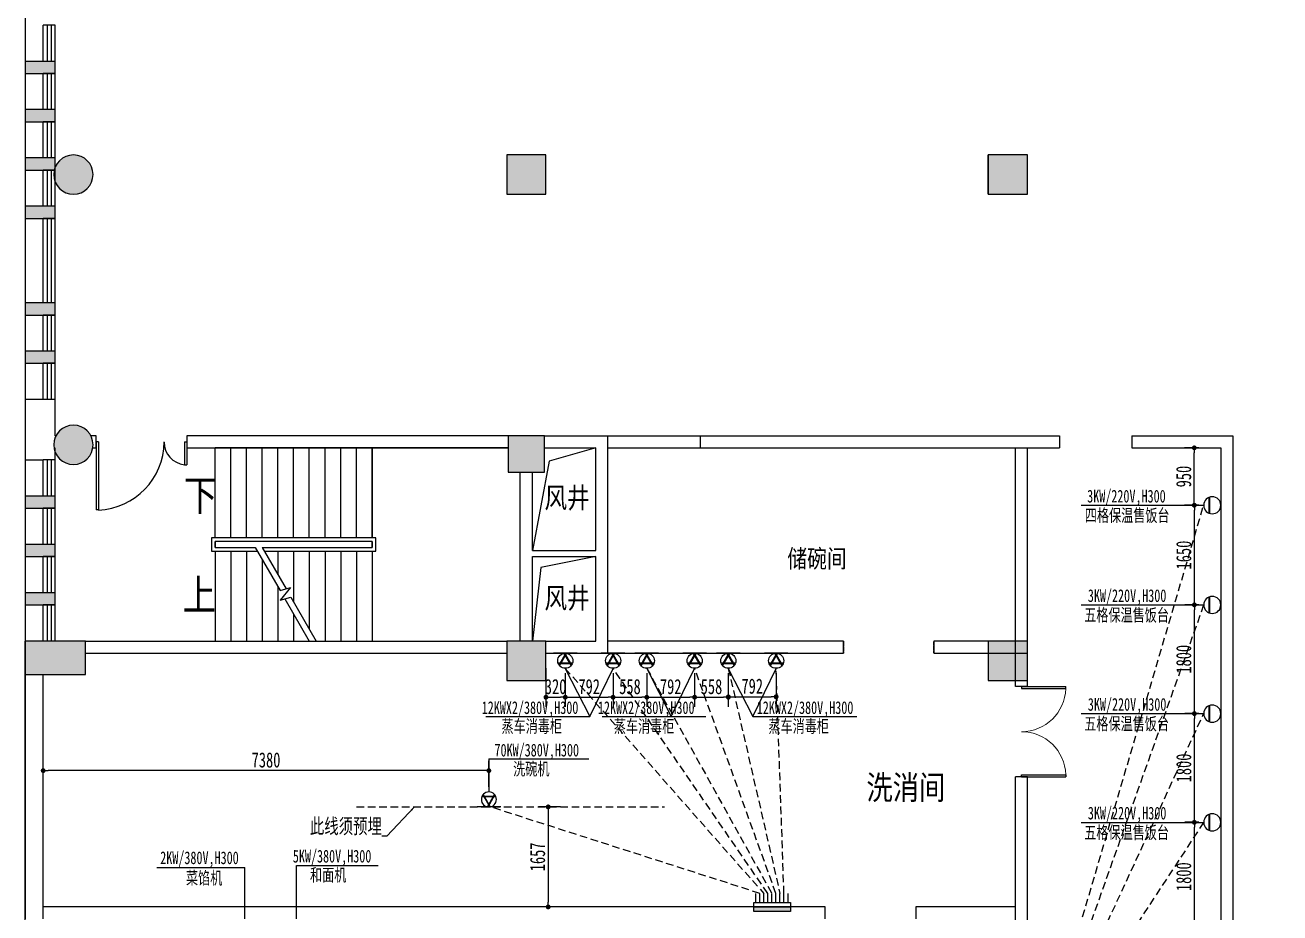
# Model space of a CAD drawing. Header units: inches. Extents: x 871252 to 1312932, y -88801 to 86720.
# Drawn here: x 1057251 to 1078030, y 53550 to 68250 of the extents above; entities that cross this region are included whole.
import ezdxf

# ---------------------------------------------------------------- set-up
doc = ezdxf.new("R2010")
doc.units = ezdxf.units.IN
doc.header["$MEASUREMENT"] = 0
doc.linetypes.add('DASH', pattern=[0.35, 0.25, -0.1])
doc.linetypes.add('HIDDEN', pattern=[0.375, 0.25, -0.125])
for name, color, linetype in [('COLUMN', 6, 'Continuous'), ('CURTWALL', 4, 'Continuous'), ('DIM_SYMB', 3, 'Continuous'), ('HATCH', 253, 'Continuous'), ('PUB_HATCH', 8, 'Continuous'), ('PUB_TEXT', 151, 'Continuous'), ('STAIR', 6, 'Continuous'), ('WALL', 7, 'Continuous'), ('WINDOW', 3, 'Continuous'), ('供排水', 4, 'Continuous'), ('电位', 1, 'Continuous')]:
    doc.layers.add(name, color=color, linetype=linetype)
doc.styles.add('_TCH_DIM', font='stylu.ttf')
doc.styles.get("Standard").update_dxf_attribs({"font": '', "width": 0.7, "height": 250})
doc.styles.add('STYLE4', font='', dxfattribs={"width": 0.7, "height": 180})
doc.styles.get('Standard').set_extended_font_data('NSimSun')
doc.styles.get('STYLE4').set_extended_font_data('NSimSun')
doc.dimstyles.new('电路', dxfattribs={"dimscale": 80, "dimtxt": 2.5, "dimasz": 1, "dimexe": 2, "dimexo": 1, "dimtad": 1, "dimdec": 0, "dimtxsty": 'Standard', "dimblk": 'DOT', "dimcen": 1, "dimclrd": 6, "dimclre": 6, "dimclrt": 6, "dimadec": 0, "dimazin": 0, "dimtfac": 1, "dimtdec": 0, "dimtmove": 0, "dimatfit": 3, "dimfxl": 0, "dimarcsym": 0})

# ---------------------------------------------------------------- blocks, each defined once
blk = doc.blocks.new('$DorLib2D$00000225')
at = {"color": 0}
for p, q in [((0.475, -0.001), (0.475, 0.752)), ((0.475, 0.752), (0.5, 0.752)), ((0.5, -0.001), (0.5, 0.752)), ((-0.5, 0), (-0.5, 0.252)), ((-0.475, 0.252), (-0.5, 0.252)), ((-0.475, 0), (-0.475, 0.252)), ((-0.475, 0), (-0.5, 0)), ((0.475, -0.001), (0.5, -0.001))]:
    blk.add_line(p, q, dxfattribs=at)
for centre, radius, start, end in [((0.505, -0.002), 0.755, 92.2493, 179.7238), ((-0.501, 0.003), 0.251, 359.7899, 84.0974)]:
    blk.add_arc(centre, radius, start, end, dxfattribs=at)
blk = doc.blocks.new('$TCHSYS$WIN2D')
for p, q in [((-0.5, 0.5), (0.5, 0.5)), ((-0.5, 0.5), (-0.5, -0.5)), ((0.5, 0.5), (0.5, -0.5)), ((0.5, 0.167), (-0.5, 0.167)), ((0.5, -0.167), (-0.5, -0.167)), ((-0.5, -0.5), (0.5, -0.5))]:
    blk.add_line(p, q)
blk = doc.blocks.new('$DorLib2D$00000002')
for p, q in [((-0.5, 0), (-0.5, 0.4875)), ((-0.475, 0.4875), (-0.5, 0.4875)), ((-0.475, 0), (-0.475, 0.4875)), ((0.475, 0), (0.475, 0.4875)), ((0.475, 0.4875), (0.5, 0.4875)), ((0.5, 0), (0.5, 0.4875)), ((-0.5, 0), (-0.475, 0)), ((0.5, 0), (0.475, 0))]:
    blk.add_line(p, q)
at = {"lineweight": 13}
for centre, start, end in [((-0.4875, 0), 0, 88.53072), ((0.4875, 0), 91.46928, 180)]:
    blk.add_arc(centre, 0.4875, start, end, dxfattribs=at)
blk = doc.blocks.new('A$C14B745F9')
at = {"layer": '电位'}
for p, q in [((0, 503), (0, 0)), ((1, 233), (257, 381)), ((257, 122), (1, 270)), ((3, 222), (266, 374)), ((266, 129), (3, 281)), ((215, 404), (215, 99)), ((226, 399), (226, 104))]:
    blk.add_line(p, q, dxfattribs=at)
blk.add_circle((161, 252), 161, dxfattribs=at)
blk = doc.blocks.new('A$C45DF5A34')
at = {"layer": '电位', "color": 4, "rotation": 90}
blk.add_blockref('A$C14B745F9', (503, 0), dxfattribs=at)
blk = doc.blocks.new('A$C719F3E81')
at = {"layer": '电位', "color": 4, "rotation": 180}
blk.add_blockref('A$C45DF5A34', (503, 323), dxfattribs=at)
blk = doc.blocks.new('A$C2F906CB9')
at = {"layer": '电位', "color": 1, "ltscale": 400}
blk.add_blockref('A$C719F3E81', (0, 0), dxfattribs=at)
blk = doc.blocks.new('A$C6BFE34A6')
at = {"layer": '电位', "xscale": 0.777089783281734, "yscale": 0.777089783281734, "zscale": 0.777089783281734}
blk.add_blockref('A$C2F906CB9', (0, 0), dxfattribs=at)
blk = doc.blocks.new('A$C67150746')
at = {"layer": '供排水', "color": 1, "rotation": 270}
blk.add_blockref('A$C6BFE34A6', (0, 391), dxfattribs=at)
blk = doc.blocks.new('A$C51460DDB')
at = {"layer": '电位', "linetype": 'ByBlock', "xscale": -1}
blk.add_blockref('A$C67150746', (251, 0), dxfattribs=at)
blk = doc.blocks.new('A$C75EF68A1')
at = {"layer": 'WALL', "color": 5, "rotation": 180}
blk.add_blockref('A$C51460DDB', (251, 391), dxfattribs=at)
blk = doc.blocks.new('A$C776A0E82')
at = {"layer": '电位', "color": 6}
blk.add_blockref('A$C75EF68A1', (0, 0), dxfattribs=at)
blk = doc.blocks.new('A$C12B31555')
at = {"layer": '电位', "color": 6, "rotation": 270}
blk.add_blockref('A$C776A0E82', (0, 251), dxfattribs=at)
blk = doc.blocks.new('A$C380528E4')
at = {"layer": '电位', "color": 6, "rotation": 180}
blk.add_blockref('A$C12B31555', (391, 251), dxfattribs=at)
blk = doc.blocks.new('_DOT')
at = {"color": 0, "linetype": 'ByBlock'}
blk.add_line((-0.5, 0), (-1, 0), dxfattribs=at)
at = {"color": 0, "linetype": 'ByBlock', "const_width": 0.5}
blk.add_lwpolyline([(-0.25, 0, 1), (0.25, 0, 1)], format="xyb", close=True, dxfattribs=at)
blk = doc.blocks.new('A$C3BCC7316')
at = {"layer": '电位'}
for p, q in [((99, 215), (404, 215)), ((104, 226), (399, 226)), ((0, 0), (503, 0))]:
    blk.add_line(p, q, dxfattribs=at)
blk.add_circle((252, 161), 161, dxfattribs=at)
blk = doc.blocks.new('*D222')
at = {"layer": 'Defpoints', "color": 0, "transparency": 16777216}
for p in [(1076613, 55050), (1076767, 55050), (1076767, 53250)]:
    blk.add_point(p, dxfattribs=at)
at = {"layer": '电位', "color": 6, "lineweight": -2, "transparency": 16777216}
for p, q in [((1076687, 55050), (1076453, 55050)), ((1076613, 53330), (1076613, 54970)), ((1076687, 53250), (1076453, 53250))]:
    blk.add_line(p, q, dxfattribs=at)
at = {"layer": '电位', "color": 6, "lineweight": -2, "transparency": 16777216, "xscale": 80, "yscale": 80, "zscale": 80}
for p, rotation in [((1076613, 55050), 90), ((1076613, 53250), 270)]:
    blk.add_blockref('_DOT', p, dxfattribs=dict(at, rotation=rotation))
at = {"layer": '电位', "color": 6, "transparency": 16777216, "insert": (1076438, 54150), "char_height": 250, "attachment_point": 5, "rotation": 90}
blk.add_mtext('1800', dxfattribs=at)
blk = doc.blocks.new('*D223')
at = {"layer": 'Defpoints', "color": 0, "transparency": 16777216}
for p in [(1076613, 56850), (1076767, 56850), (1076767, 55050)]:
    blk.add_point(p, dxfattribs=at)
at = {"layer": '电位', "color": 6, "lineweight": -2, "transparency": 16777216}
for p, q in [((1076687, 56850), (1076453, 56850)), ((1076613, 55130), (1076613, 56770)), ((1076687, 55050), (1076453, 55050))]:
    blk.add_line(p, q, dxfattribs=at)
at = {"layer": '电位', "color": 6, "lineweight": -2, "transparency": 16777216, "xscale": 80, "yscale": 80, "zscale": 80}
for p, rotation in [((1076613, 56850), 90), ((1076613, 55050), 270)]:
    blk.add_blockref('_DOT', p, dxfattribs=dict(at, rotation=rotation))
at = {"layer": '电位', "color": 6, "transparency": 16777216, "insert": (1076438, 55950), "char_height": 250, "attachment_point": 5, "rotation": 90}
blk.add_mtext('1800', dxfattribs=at)
blk = doc.blocks.new('*D224')
at = {"layer": 'Defpoints', "color": 0, "transparency": 16777216}
for p in [(1076613, 58650), (1076767, 58650), (1076767, 56850)]:
    blk.add_point(p, dxfattribs=at)
at = {"layer": '电位', "color": 6, "lineweight": -2, "transparency": 16777216}
for p, q in [((1076687, 58650), (1076453, 58650)), ((1076613, 56930), (1076613, 58570)), ((1076687, 56850), (1076453, 56850))]:
    blk.add_line(p, q, dxfattribs=at)
at = {"layer": '电位', "color": 6, "lineweight": -2, "transparency": 16777216, "xscale": 80, "yscale": 80, "zscale": 80}
for p, rotation in [((1076613, 58650), 90), ((1076613, 56850), 270)]:
    blk.add_blockref('_DOT', p, dxfattribs=dict(at, rotation=rotation))
at = {"layer": '电位', "color": 6, "transparency": 16777216, "insert": (1076438, 57750), "char_height": 250, "attachment_point": 5, "rotation": 90}
blk.add_mtext('1800', dxfattribs=at)
blk = doc.blocks.new('*D230')
at = {"layer": 'Defpoints', "color": 0, "transparency": 16777216}
for p in [(1076613, 60300), (1076767, 60300), (1076767, 58650)]:
    blk.add_point(p, dxfattribs=at)
at = {"layer": '电位', "color": 6, "lineweight": -2, "transparency": 16777216}
for p, q in [((1076687, 60300), (1076453, 60300)), ((1076613, 58730), (1076613, 60220)), ((1076687, 58650), (1076453, 58650))]:
    blk.add_line(p, q, dxfattribs=at)
at = {"layer": '电位', "color": 6, "lineweight": -2, "transparency": 16777216, "xscale": 80, "yscale": 80, "zscale": 80}
for p, rotation in [((1076613, 60300), 90), ((1076613, 58650), 270)]:
    blk.add_blockref('_DOT', p, dxfattribs=dict(at, rotation=rotation))
at = {"layer": '电位', "color": 6, "transparency": 16777216, "insert": (1076438, 59475), "char_height": 250, "attachment_point": 5, "rotation": 90}
blk.add_mtext('1650', dxfattribs=at)
blk = doc.blocks.new('*D231')
at = {"layer": 'Defpoints', "color": 0, "transparency": 16777216}
for p in [(1076612, 61250), (1076767, 61250), (1076767, 60300)]:
    blk.add_point(p, dxfattribs=at)
at = {"layer": '电位', "color": 6, "lineweight": -2, "transparency": 16777216}
for p, q in [((1076687, 61250), (1076452, 61250)), ((1076612, 60380), (1076612, 61170)), ((1076687, 60300), (1076452, 60300))]:
    blk.add_line(p, q, dxfattribs=at)
at = {"layer": '电位', "color": 6, "lineweight": -2, "transparency": 16777216, "xscale": 80, "yscale": 80, "zscale": 80}
for p, rotation in [((1076612, 61250), 90), ((1076612, 60300), 270)]:
    blk.add_blockref('_DOT', p, dxfattribs=dict(at, rotation=rotation))
at = {"layer": '电位', "color": 6, "transparency": 16777216, "insert": (1076437, 60775), "char_height": 250, "attachment_point": 5, "rotation": 90}
blk.add_mtext('950', dxfattribs=at)
blk = doc.blocks.new('*D378')
at = {"layer": 'Defpoints', "color": 0, "transparency": 16777216}
for p in [(1065876, 57850), (1066196, 57599), (1066196, 57121)]:
    blk.add_point(p, dxfattribs=at)
at = {"layer": '电位', "color": 6, "lineweight": -2, "transparency": 16777216}
for p, q in [((1065876, 57601), (1065876, 56961)), ((1066196, 57519), (1066196, 56961)), ((1065956, 57121), (1066116, 57121))]:
    blk.add_line(p, q, dxfattribs=at)
at = {"layer": '电位', "color": 6, "lineweight": -2, "transparency": 16777216, "xscale": 80, "yscale": 80, "zscale": 80, "rotation": 180}
blk.add_blockref('_DOT', (1065876, 57121), dxfattribs=at)
at = {"layer": '电位', "color": 6, "lineweight": -2, "transparency": 16777216, "xscale": 80, "yscale": 80, "zscale": 80}
blk.add_blockref('_DOT', (1066196, 57121), dxfattribs=at)
at = {"layer": '电位', "color": 6, "transparency": 16777216, "insert": (1066036, 57296), "char_height": 250, "attachment_point": 5}
blk.add_mtext('320', dxfattribs=at)
blk = doc.blocks.new('*D379')
at = {"layer": 'Defpoints', "color": 0, "transparency": 16777216}
for p in [(1066196, 57599), (1066988, 57599), (1066988, 57121)]:
    blk.add_point(p, dxfattribs=at)
at = {"layer": '电位', "color": 6, "lineweight": -2, "transparency": 16777216}
for p, q in [((1066196, 57519), (1066196, 56961)), ((1066988, 57519), (1066988, 56961)), ((1066276, 57121), (1066908, 57121))]:
    blk.add_line(p, q, dxfattribs=at)
at = {"layer": '电位', "color": 6, "lineweight": -2, "transparency": 16777216, "xscale": 80, "yscale": 80, "zscale": 80, "rotation": 180}
blk.add_blockref('_DOT', (1066196, 57121), dxfattribs=at)
at = {"layer": '电位', "color": 6, "lineweight": -2, "transparency": 16777216, "xscale": 80, "yscale": 80, "zscale": 80}
blk.add_blockref('_DOT', (1066988, 57121), dxfattribs=at)
at = {"layer": '电位', "color": 6, "transparency": 16777216, "insert": (1066592, 57296), "char_height": 250, "attachment_point": 5}
blk.add_mtext('792', dxfattribs=at)
blk = doc.blocks.new('*D380')
at = {"layer": 'Defpoints', "color": 0, "transparency": 16777216}
for p in [(1066988, 57599), (1067546, 57599), (1067546, 57121)]:
    blk.add_point(p, dxfattribs=at)
at = {"layer": '电位', "color": 6, "lineweight": -2, "transparency": 16777216}
for p, q in [((1066988, 57519), (1066988, 56961)), ((1067546, 57519), (1067546, 56961)), ((1067068, 57121), (1067466, 57121))]:
    blk.add_line(p, q, dxfattribs=at)
at = {"layer": '电位', "color": 6, "lineweight": -2, "transparency": 16777216, "xscale": 80, "yscale": 80, "zscale": 80, "rotation": 180}
blk.add_blockref('_DOT', (1066988, 57121), dxfattribs=at)
at = {"layer": '电位', "color": 6, "lineweight": -2, "transparency": 16777216, "xscale": 80, "yscale": 80, "zscale": 80}
blk.add_blockref('_DOT', (1067546, 57121), dxfattribs=at)
at = {"layer": '电位', "color": 6, "transparency": 16777216, "insert": (1067267, 57296), "char_height": 250, "attachment_point": 5}
blk.add_mtext('558', dxfattribs=at)
blk = doc.blocks.new('*D381')
at = {"layer": 'Defpoints', "color": 0, "transparency": 16777216}
for p in [(1067546, 57599), (1068338, 57599), (1068338, 57121)]:
    blk.add_point(p, dxfattribs=at)
at = {"layer": '电位', "color": 6, "lineweight": -2, "transparency": 16777216}
for p, q in [((1067546, 57519), (1067546, 56961)), ((1068338, 57519), (1068338, 56961)), ((1067626, 57121), (1068258, 57121))]:
    blk.add_line(p, q, dxfattribs=at)
at = {"layer": '电位', "color": 6, "lineweight": -2, "transparency": 16777216, "xscale": 80, "yscale": 80, "zscale": 80, "rotation": 180}
blk.add_blockref('_DOT', (1067546, 57121), dxfattribs=at)
at = {"layer": '电位', "color": 6, "lineweight": -2, "transparency": 16777216, "xscale": 80, "yscale": 80, "zscale": 80}
blk.add_blockref('_DOT', (1068338, 57121), dxfattribs=at)
at = {"layer": '电位', "color": 6, "transparency": 16777216, "insert": (1067942, 57296), "char_height": 250, "attachment_point": 5}
blk.add_mtext('792', dxfattribs=at)
blk = doc.blocks.new('*D382')
at = {"layer": 'Defpoints', "color": 0, "transparency": 16777216}
for p in [(1068338, 57599), (1068896, 57599), (1068896, 57121)]:
    blk.add_point(p, dxfattribs=at)
at = {"layer": '电位', "color": 6, "lineweight": -2, "transparency": 16777216}
for p, q in [((1068338, 57519), (1068338, 56961)), ((1068896, 57519), (1068896, 56961)), ((1068418, 57121), (1068816, 57121))]:
    blk.add_line(p, q, dxfattribs=at)
at = {"layer": '电位', "color": 6, "lineweight": -2, "transparency": 16777216, "xscale": 80, "yscale": 80, "zscale": 80, "rotation": 180}
blk.add_blockref('_DOT', (1068338, 57121), dxfattribs=at)
at = {"layer": '电位', "color": 6, "lineweight": -2, "transparency": 16777216, "xscale": 80, "yscale": 80, "zscale": 80}
blk.add_blockref('_DOT', (1068896, 57121), dxfattribs=at)
at = {"layer": '电位', "color": 6, "transparency": 16777216, "insert": (1068617, 57296), "char_height": 250, "attachment_point": 5}
blk.add_mtext('558', dxfattribs=at)
blk = doc.blocks.new('*D383')
at = {"layer": 'Defpoints', "color": 0, "transparency": 16777216}
for p in [(1068896, 57599), (1069688, 57599), (1069688, 57128)]:
    blk.add_point(p, dxfattribs=at)
at = {"layer": '电位', "color": 6, "lineweight": -2, "transparency": 16777216}
for p, q in [((1068896, 57519), (1068896, 56968)), ((1069688, 57519), (1069688, 56968)), ((1068976, 57128), (1069608, 57128))]:
    blk.add_line(p, q, dxfattribs=at)
at = {"layer": '电位', "color": 6, "lineweight": -2, "transparency": 16777216, "xscale": 80, "yscale": 80, "zscale": 80, "rotation": 180}
blk.add_blockref('_DOT', (1068896, 57128), dxfattribs=at)
at = {"layer": '电位', "color": 6, "lineweight": -2, "transparency": 16777216, "xscale": 80, "yscale": 80, "zscale": 80}
blk.add_blockref('_DOT', (1069688, 57128), dxfattribs=at)
at = {"layer": '电位', "color": 6, "transparency": 16777216, "insert": (1069292, 57303), "char_height": 250, "attachment_point": 5}
blk.add_mtext('792', dxfattribs=at)
blk = doc.blocks.new('*D455')
at = {"layer": 'Defpoints', "color": 0, "transparency": 16777216}
for p in [(1057551, 55906), (1057551, 55582), (1064931, 55555)]:
    blk.add_point(p, dxfattribs=at)
at = {"layer": '电位', "color": 6, "lineweight": -2, "transparency": 16777216}
for p, q in [((1057551, 55662), (1057551, 56066)), ((1064851, 55906), (1057631, 55906)), ((1064931, 55635), (1064931, 56066))]:
    blk.add_line(p, q, dxfattribs=at)
at = {"layer": '电位', "color": 6, "lineweight": -2, "transparency": 16777216, "xscale": 80, "yscale": 80, "zscale": 80, "rotation": 180}
blk.add_blockref('_DOT', (1057551, 55906), dxfattribs=at)
at = {"layer": '电位', "color": 6, "lineweight": -2, "transparency": 16777216, "xscale": 80, "yscale": 80, "zscale": 80}
blk.add_blockref('_DOT', (1064931, 55906), dxfattribs=at)
at = {"layer": '电位', "color": 6, "transparency": 16777216, "insert": (1061241, 56081), "char_height": 250, "attachment_point": 5}
blk.add_mtext('7380', dxfattribs=at)
blk = doc.blocks.new('*D456')
at = {"layer": 'Defpoints', "color": 0, "transparency": 16777216}
for p in [(1066195, 55306), (1065913, 53650), (1066195, 53650)]:
    blk.add_point(p, dxfattribs=at)
at = {"layer": '电位', "color": 6, "lineweight": -2, "transparency": 16777216}
for p, q in [((1066115, 55306), (1065753, 55306)), ((1065913, 55226), (1065913, 53730)), ((1066115, 53650), (1065753, 53650))]:
    blk.add_line(p, q, dxfattribs=at)
at = {"layer": '电位', "color": 6, "lineweight": -2, "transparency": 16777216, "xscale": 80, "yscale": 80, "zscale": 80}
for p, rotation in [((1065913, 55306), 90), ((1065913, 53650), 270)]:
    blk.add_blockref('_DOT', p, dxfattribs=dict(at, rotation=rotation))
at = {"layer": '电位', "color": 6, "transparency": 16777216, "insert": (1065738, 54478), "char_height": 250, "attachment_point": 5, "rotation": 90}
blk.add_mtext('1657', dxfattribs=at)

msp = doc.modelspace()

# ---------------------------------------------------------------- hatches: boundary and pattern name
at = {"layer": 'PUB_HATCH'}
for points in [[(1057251.2, 67449.7), (1057751.2, 67449.7), (1057751.2, 67649.7), (1057251.2, 67649.7)], [(1057251.2, 66649.7), (1057751.2, 66649.7), (1057751.2, 66849.7), (1057251.2, 66849.7)], [(1058376.2, 65774.7, 1), (1057726.2, 65774.7, 1)], [(1065876.2, 65449.7), (1065876.2, 66099.7), (1065226.2, 66099.7), (1065226.2, 65449.7)], [(1073851.2, 65449.7), (1073851.2, 66099.7), (1073201.2, 66099.7), (1073201.2, 65449.7)], [(1057251.2, 65849.7), (1057751.2, 65849.7), (1057751.2, 66049.7), (1057251.2, 66049.7)], [(1057251.2, 65049.7), (1057751.2, 65049.7), (1057751.2, 65249.7), (1057251.2, 65249.7)], [(1057251.2, 63449.7), (1057751.2, 63449.7), (1057751.2, 63649.7), (1057251.2, 63649.7)], [(1057251.2, 62649.7), (1057751.2, 62649.7), (1057751.2, 62849.7), (1057251.2, 62849.7)], [(1058376.2, 61299.7, 1), (1057726.2, 61299.7, 1)], [(1065851.2, 60849.7), (1065851.2, 61449.7), (1065251.2, 61449.7), (1065251.2, 60849.7)], [(1057251.2, 60249.7), (1057751.2, 60249.7), (1057751.2, 60449.7), (1057251.2, 60449.7)], [(1057251.2, 59449.7), (1057751.2, 59449.7), (1057751.2, 59649.7), (1057251.2, 59649.7)], [(1057251.2, 58649.7), (1057751.2, 58649.7), (1057751.2, 58849.7), (1057251.2, 58849.7)], [(1058251.2, 57500.1), (1058251.2, 58050.1), (1057251.2, 58050.1), (1057251.2, 57500.1)], [(1065876.2, 57400.1), (1065876.2, 58050.1), (1065226.2, 58050.1), (1065226.2, 57400.1)], [(1073851.2, 57400.1), (1073851.2, 58050.1), (1073201.2, 58050.1), (1073201.2, 57400.1)]]:
    msp.add_hatch(color=256, dxfattribs=at).paths.add_polyline_path(points)
at = {"layer": '电位'}
msp.add_hatch(color=1, dxfattribs=at).paths.add_polyline_path([(1069927.8, 53649.7), (1069318.8, 53649.7), (1069318.8, 53575.3), (1069927.8, 53575.3)])

# ---------------------------------------------------------------- linework, layer by layer
msp.add_lwpolyline([(1057251.2, 34099.7), (1057251.2, 58049.7)])
at = {"layer": 'COLUMN'}
for p, q in [((1057751.2, 67649.7), (1057251.2, 67649.7)), ((1057251.2, 67649.7), (1057251.2, 67449.7)), ((1057751.2, 67449.7), (1057751.2, 67649.7)), ((1057251.2, 67449.7), (1057751.2, 67449.7)), ((1057751.2, 66849.7), (1057251.2, 66849.7)), ((1057251.2, 66849.7), (1057251.2, 66649.7)), ((1057751.2, 66649.7), (1057751.2, 66849.7)), ((1057251.2, 66649.7), (1057751.2, 66649.7)), ((1065876.2, 66099.7), (1065226.2, 66099.7)), ((1065226.2, 66099.7), (1065226.2, 65449.7)), ((1065876.2, 65449.7), (1065876.2, 66099.7)), ((1073851.2, 66099.7), (1073201.2, 66099.7)), ((1073201.2, 66099.7), (1073201.2, 65449.7)), ((1073851.2, 65449.7), (1073851.2, 66099.7)), ((1057751.2, 66049.7), (1057251.2, 66049.7)), ((1057251.2, 66049.7), (1057251.2, 65849.7)), ((1057751.2, 65849.7), (1057751.2, 66049.7)), ((1057251.2, 65849.7), (1057751.2, 65849.7)), ((1057751.2, 65249.7), (1057251.2, 65249.7)), ((1057251.2, 65249.7), (1057251.2, 65049.7)), ((1057751.2, 65049.7), (1057751.2, 65249.7)), ((1065226.2, 65449.7), (1065876.2, 65449.7)), ((1073201.2, 65449.7), (1073851.2, 65449.7)), ((1057251.2, 65049.7), (1057751.2, 65049.7)), ((1057751.2, 63649.7), (1057251.2, 63649.7)), ((1057251.2, 63649.7), (1057251.2, 63449.7)), ((1057751.2, 63449.7), (1057751.2, 63649.7)), ((1057251.2, 63449.7), (1057751.2, 63449.7)), ((1057751.2, 62849.7), (1057251.2, 62849.7)), ((1057251.2, 62849.7), (1057251.2, 62649.7)), ((1057751.2, 62649.7), (1057751.2, 62849.7)), ((1057251.2, 62649.7), (1057751.2, 62649.7)), ((1057551.2, 62049.7), (1057251.2, 62049.7)), ((1057251.2, 62049.7), (1057251.2, 61049.7)), ((1057751.2, 61475), (1057751.2, 62049.7)), ((1057751.2, 61449.7), (1057751.2, 61475)), ((1065851.2, 61449.7), (1065251.2, 61449.7)), ((1065251.2, 61449.7), (1065251.2, 60849.7)), ((1065851.2, 60849.7), (1065851.2, 61449.7)), ((1057751.2, 61049.7), (1057751.2, 61249.7)), ((1057251.2, 61049.7), (1057551.2, 61049.7)), ((1065251.2, 60849.7), (1065851.2, 60849.7)), ((1057751.2, 60449.7), (1057251.2, 60449.7)), ((1057251.2, 60449.7), (1057251.2, 60249.7)), ((1057751.2, 60249.7), (1057751.2, 60449.7)), ((1057251.2, 60249.7), (1057751.2, 60249.7)), ((1057751.2, 59649.7), (1057251.2, 59649.7)), ((1057251.2, 59649.7), (1057251.2, 59449.7)), ((1057751.2, 59449.7), (1057751.2, 59649.7)), ((1057251.2, 59449.7), (1057751.2, 59449.7)), ((1057751.2, 58849.7), (1057251.2, 58849.7)), ((1057251.2, 58849.7), (1057251.2, 58649.7)), ((1057751.2, 58649.7), (1057751.2, 58849.7)), ((1057251.2, 58649.7), (1057751.2, 58649.7)), ((1058251.2, 58050.1), (1057251.2, 58050.1)), ((1057251.2, 58050.1), (1057251.2, 57500.1)), ((1058251.2, 57500.1), (1058251.2, 58050.1)), ((1065876.2, 58050.1), (1065226.2, 58050.1)), ((1065226.2, 58050.1), (1065226.2, 57400.1)), ((1065876.2, 57400.1), (1065876.2, 58050.1)), ((1073851.2, 58050.1), (1073201.2, 58050.1)), ((1073201.2, 58050.1), (1073201.2, 57400.1)), ((1073851.2, 57400.1), (1073851.2, 58050.1)), ((1057251.2, 57500.1), (1058251.2, 57500.1)), ((1065226.2, 57400.1), (1065876.2, 57400.1)), ((1073201.2, 57400.1), (1073851.2, 57400.1))]:
    msp.add_line(p, q, dxfattribs=at)
for centre, start, end in [((1058051.2, 65774.7), 0, 180), ((1058051.2, 65774.7), 180, 0), ((1058051.2, 61299.7), 0, 180), ((1058051.2, 61299.7), 180, 0)]:
    msp.add_arc(centre, 325, start, end, dxfattribs=at)
at = {"layer": 'CURTWALL'}
for p, q in [((1077251.2, 61449.7), (1077251.2, 36149.7)), ((1077051.2, 61249.7), (1077051.2, 36149.7))]:
    msp.add_line(p, q, dxfattribs=at)
at = {"layer": 'DIM_SYMB'}
for points in [[(1060267.7, 60474.7, 0, 0, 0), (1064224.5, 60474.7, 0, 0, 0), (1064224.5, 58824.7, 0, 0, 0), (1062147.7, 58824.7, 120, 0, 0), (1061697.7, 58824.7, 0, 0, 0)], [(1060267.7, 58824.7, 0, 0, 0), (1060987.7, 58824.7, 120, 0, 0), (1061437.7, 58824.7, 0, 0, 0)]]:
    msp.add_lwpolyline(points, format="xyseb", dxfattribs=at)
at = {"layer": 'HATCH'}
for points in [[(1066701.2, 61249.7), (1065928.4, 61028.3), (1065651.2, 59549.7)], [(1066701.2, 59449.7), (1065789.5, 59267), (1065651.2, 58050.1)]]:
    msp.add_lwpolyline(points, dxfattribs=at)
at = {"layer": 'STAIR'}
for p, q in [((1073201.2, 65449.7), (1073201.2, 66099.7)), ((1062997.7, 61249.7), (1060397.7, 61249.7)), ((1060397.7, 59759.7), (1060397.7, 61249.7)), ((1060657.7, 59759.7), (1060657.7, 61249.7)), ((1060917.7, 59759.7), (1060917.7, 61249.7)), ((1061177.7, 59759.7), (1061177.7, 61249.7)), ((1061437.7, 59759.7), (1061437.7, 61249.7)), ((1061697.7, 59759.7), (1061697.7, 61249.7)), ((1061957.7, 59759.7), (1061957.7, 61249.7)), ((1062217.7, 59759.7), (1062217.7, 61249.7)), ((1062477.7, 59759.7), (1062477.7, 61249.7)), ((1062737.7, 59759.7), (1062737.7, 61249.7)), ((1062997.7, 59759.7), (1062997.7, 61249.7)), ((1065251.2, 61249.7), (1062997.7, 61249.7)), ((1062997.7, 61249.7), (1062997.7, 59759.7)), ((1065451.2, 58050.1), (1065451.2, 60849.7)), ((1060337.7, 59759.7), (1060337.7, 59539.7)), ((1063057.7, 59759.7), (1060337.7, 59759.7)), ((1062997.7, 59699.7), (1060397.7, 59699.7)), ((1060397.7, 59699.7), (1060397.7, 59599.7)), ((1062997.7, 59699.7), (1060397.7, 59699.7)), ((1060397.7, 59599.7), (1060397.7, 59699.7)), ((1062997.7, 59599.7), (1062997.7, 59699.7)), ((1062997.7, 59699.7), (1062997.7, 59599.7)), ((1063057.7, 59539.7), (1063057.7, 59759.7)), ((1060337.7, 59539.7), (1061097.2, 59539.7)), ((1060397.7, 59599.7), (1061062.5, 59599.7)), ((1060397.7, 59599.7), (1061062.5, 59599.7)), ((1060397.7, 59539.7), (1060397.7, 58049.7)), ((1060657.7, 59539.7), (1060657.7, 58049.7)), ((1060917.7, 59539.7), (1060917.7, 58049.7)), ((1061062.5, 59599.7), (1061472.8, 58889.1)), ((1061178, 59599.7), (1062997.7, 59599.7)), ((1061178, 59599.7), (1061572.8, 58915.9)), ((1061178, 59599.7), (1062997.7, 59599.7)), ((1061212.6, 59539.7), (1063057.7, 59539.7)), ((1061437.7, 59539.7), (1061437.7, 59149.8)), ((1061697.7, 59539.7), (1061697.7, 58699.5)), ((1061957.7, 59539.7), (1061957.7, 58249.2)), ((1062217.7, 59539.7), (1062217.7, 58049.7)), ((1062477.7, 59539.7), (1062477.7, 58049.7)), ((1062737.7, 59539.7), (1062737.7, 58049.7)), ((1062997.7, 59539.7), (1062997.7, 58049.7)), ((1062997.7, 59539.7), (1062997.7, 58049.7)), ((1061177.7, 59400.2), (1061177.7, 58049.7)), ((1061437.7, 58949.8), (1061437.7, 58049.7)), ((1061645.2, 58935.3), (1061472.3, 58729.2)), ((1061472.8, 58889.1), (1061645.2, 58935.3)), ((1061472.3, 58729.2), (1061652.7, 58777.5)), ((1061552.7, 58750.8), (1061957.4, 58049.7)), ((1061652.7, 58777.5), (1062072.9, 58049.7)), ((1061697.7, 58499.5), (1061697.7, 58049.7)), ((1060397.7, 58049.7), (1061957.4, 58049.7)), ((1062072.9, 58049.7), (1062997.7, 58049.7)), ((1062997.7, 58049.7), (1065226.2, 58049.7))]:
    msp.add_line(p, q, dxfattribs=at)
msp.add_lwpolyline([(1101316.6, 56749.7), (1095549.2, 74500, 0.3639702), (1090098, 77906.3), (1081481.2, 76695.3), (1061555.3, 73894.9, 0.3738847), (1057251.2, 68943.5), (1057251.2, 58049.7)], format="xyb", dxfattribs=at)
msp.add_lwpolyline([(1073201.2, 66099.7), (1073201.2, 65449.7)], dxfattribs=at)
at = {"layer": 'WALL'}
for p, q in [((1057751.2, 61449.7), (1057762.9, 61449.7)), ((1058428, 61449.7), (1058339.5, 61449.7)), ((1058428, 61249.7), (1058428, 61449.7)), ((1065251.2, 61449.7), (1059928, 61449.7)), ((1059928, 61449.7), (1059928, 61249.7)), ((1065851.2, 61449.7), (1066901.2, 61449.7)), ((1066901.2, 61449.7), (1074378, 61449.7)), ((1066901.2, 59499.7), (1066901.2, 61449.7)), ((1068428.8, 61449.7), (1068428.8, 61249.7)), ((1068610.9, 61449.7), (1074251.2, 61449.7)), ((1074378, 61449.7), (1074378, 61249.7)), ((1075578, 61449.7), (1077251.2, 61449.7)), ((1075578, 61449.7), (1075578, 61249.7)), ((1058372.3, 61249.7), (1058428, 61249.7)), ((1059928, 61249.7), (1065251.2, 61249.7)), ((1065851.2, 61249.7), (1066701.2, 61249.7)), ((1066701.2, 59549.7), (1066701.2, 61249.7)), ((1066901.2, 61249.7), (1074378, 61249.7)), ((1068610.9, 61249.7), (1074251.2, 61249.7)), ((1073651.2, 57300.7), (1073651.2, 61249.7)), ((1073851.2, 57300.7), (1073851.2, 61249.7)), ((1075578, 61249.7), (1077051.2, 61249.7)), ((1065451.2, 59499.7), (1065451.2, 60849.7)), ((1065651.2, 59549.7), (1065651.2, 60849.7)), ((1065451.2, 58050.1), (1065451.2, 59499.7)), ((1065651.2, 59549.7), (1066701.2, 59549.7)), ((1065651.2, 58050.1), (1065651.2, 59449.7)), ((1065651.2, 59449.7), (1066701.2, 59449.7)), ((1066701.2, 58049.7), (1066701.2, 59449.7)), ((1066901.2, 57849.7), (1066901.2, 59499.7)), ((1058251.2, 58049.7), (1065226.2, 58049.7)), ((1065876.2, 58049.7), (1066701.2, 58049.7)), ((1070801.2, 58049.7), (1066901.2, 58049.7)), ((1070801.2, 57849.7), (1070801.2, 58049.7)), ((1073851.2, 58049.7), (1072301.2, 58049.7)), ((1072301.2, 58049.7), (1072301.2, 57849.7)), ((1058251.2, 57849.7), (1065226.2, 57849.7)), ((1065876.2, 57849.7), (1066901.2, 57849.7)), ((1066901.2, 57849.7), (1070801.2, 57849.7)), ((1072301.2, 57849.7), (1073851.2, 57849.7)), ((1057251.2, 57500.1), (1057251.2, 53449.7)), ((1057551.2, 53449.7), (1057551.2, 57500.1)), ((1073851.2, 57300.7), (1073651.2, 57300.7)), ((1073651.2, 50075.1), (1073651.2, 55800.7)), ((1073851.2, 55800.7), (1073651.2, 55800.7)), ((1073851.2, 50075.1), (1073851.2, 55800.7)), ((1070501.2, 53649.7), (1057551.2, 53649.7)), ((1070501.2, 53449.7), (1070501.2, 53649.7)), ((1073651.2, 53649.7), (1072001.2, 53649.7)), ((1072001.2, 53649.7), (1072001.2, 53449.7))]:
    msp.add_line(p, q, dxfattribs=at)
at = {"layer": 'WINDOW', "linetype": 'DASH'}
for p, q in [((1070801.2, 58049.7), (1070801.2, 57849.7)), ((1072301.2, 57849.7), (1072301.2, 58049.7))]:
    msp.add_line(p, q, dxfattribs=at)
at = {"layer": '供排水', "color": 5, "linetype": 'HIDDEN', "ltscale": 500}
msp.add_line((1062740.5, 55306.2), (1067840.5, 55306.2), dxfattribs=at)
at = {"layer": '电位', "linetype": 'HIDDEN', "ltscale": 500}
for p, q in [((1074075.5, 51147.2), (1076767.2, 60299.7)), ((1076767.2, 58649.7), (1074075.5, 51080.3)), ((1066195.9, 57598.9), (1069482.9, 53874)), ((1069549.8, 53874), (1066988.3, 57598.9)), ((1067545.9, 57598.9), (1069616.6, 53874)), ((1069683.5, 53874), (1068338.3, 57598.9)), ((1068895.9, 57598.9), (1069750.4, 53874)), ((1069817.3, 53874), (1069688.3, 57598.9)), ((1074075.5, 51013.5), (1076767.2, 56849.7)), ((1069416, 53874), (1064954, 55306.2)), ((1076767.2, 55049.7), (1074075.5, 50946.6))]:
    msp.add_line(p, q, dxfattribs=at)
at = {"layer": '电位', "color": 4}
for p, q in [((1074737.6, 60299.7), (1076767.2, 60299.7)), ((1074737.6, 58649.7), (1076767.2, 58649.7)), ((1066195.9, 57598.9), (1066602.1, 56804)), ((1066602.1, 56804), (1066988.3, 57598.9)), ((1067545.9, 57598.9), (1067952.1, 56804)), ((1067952.1, 56804), (1068338.3, 57598.9)), ((1068895.9, 57598.9), (1069302.1, 56804)), ((1069302.1, 56804), (1069688.3, 57598.9)), ((1064881.4, 56804), (1066602.1, 56804)), ((1066805.2, 56804), (1068525.9, 56804)), ((1069302.1, 56804), (1071022.8, 56804)), ((1074737.6, 56849.7), (1076767.2, 56849.7)), ((1064931, 56099.3), (1066587.5, 56099.3)), ((1064931, 56099.3), (1064931, 55554.9)), ((1074737.6, 55049.7), (1076767.2, 55049.7)), ((1059432.5, 54303.6), (1060887.8, 54303.6)), ((1060887.8, 53449.7), (1060887.8, 54303.6)), ((1061746.9, 54333.2), (1063100.1, 54333.2)), ((1061746.9, 53449.7), (1061746.9, 54333.2))]:
    msp.add_line(p, q, dxfattribs=at)
at = {"layer": '电位'}
for p, q in [((1069349.1, 53724), (1069349.1, 53874)), ((1069416, 53724), (1069416, 53874)), ((1069482.9, 53724), (1069482.9, 53874)), ((1069549.8, 53724), (1069549.8, 53874)), ((1069616.6, 53724), (1069616.6, 53874)), ((1069683.5, 53724), (1069683.5, 53874)), ((1069750.4, 53724), (1069750.4, 53874)), ((1069817.3, 53724), (1069817.3, 53874)), ((1069884.2, 53724), (1069884.2, 53874)), ((1069318.8, 53649.7), (1069927.8, 53649.7))]:
    msp.add_line(p, q, dxfattribs=at)
msp.add_lwpolyline([(1069318.8, 53575.3), (1069318.8, 53724), (1069927.8, 53724), (1069927.8, 53575.3)], close=True, dxfattribs=at)

# ---------------------------------------------------------------- block references
at = {"layer": 'WINDOW'}
for name, p, xscale, yscale, zscale, rotation in [('$TCHSYS$WIN2D', (1057651.2, 67949.7), 600, -200, 600, 90), ('$TCHSYS$WIN2D', (1057651.2, 67149.7), 600, -200, 600, 90), ('$TCHSYS$WIN2D', (1057651.2, 66349.7), 600, -200, 600, 90), ('$TCHSYS$WIN2D', (1057651.2, 65549.7), 600, -200, 600, 90), ('$TCHSYS$WIN2D', (1057651.2, 64349.7), 1400, -200, 1400, 90.00000000000954), ('$TCHSYS$WIN2D', (1057651.2, 63149.7), 600, -200, 600, 90), ('$TCHSYS$WIN2D', (1057651.2, 62349.7), 600, -200, 600, 90), ('$TCHSYS$WIN2D', (1057651.2, 60749.7), 600, -200, 600, 90), ('$TCHSYS$WIN2D', (1057651.2, 59949.7), 600, -200, 600, 90), ('$TCHSYS$WIN2D', (1057651.2, 59149.7), 600, -200, 600, 90), ('$TCHSYS$WIN2D', (1057651.2, 58349.7), 600, -200, 600, 90), ('$DorLib2D$00000002', (1073751.2, 56550.7), -1500, -1500, -1500, 90)]:
    msp.add_blockref(name, p, dxfattribs=dict(at, xscale=xscale, yscale=yscale, zscale=zscale, rotation=rotation))
at = {"layer": 'WINDOW', "linetype": 'DASH', "xscale": -1500, "yscale": -1500, "zscale": -1500, "rotation": 359.9999999999644}
msp.add_blockref('$DorLib2D$00000225', (1059178, 61349.7), dxfattribs=at)
at = {"layer": '电位', "xscale": -0.8800000001210719, "yscale": 0.8800000000046566, "zscale": 0.88, "rotation": 90}
for p in [(1077051.2, 60521), (1077051.2, 58871), (1077051.2, 57071), (1077051.2, 55271)]:
    msp.add_blockref('A$C3BCC7316', p, dxfattribs=at)
at = {"layer": '电位', "color": 6, "xscale": -1}
for p in [(1066391.4, 57598.9), (1067183.8, 57598.9), (1067741.4, 57598.9), (1068533.8, 57598.9), (1069091.4, 57598.9), (1069883.8, 57598.9)]:
    msp.add_blockref('A$C380528E4', p, dxfattribs=at)
at = {"layer": '电位', "color": 6, "rotation": 180}
msp.add_blockref('A$C380528E4', (1065126.5, 55554.9), dxfattribs=at)

# ---------------------------------------------------------------- texts
at = {"layer": 'PUB_TEXT', "style": '_TCH_DIM', "width": 0.8}
for s, p in [('下', (1059882.3, 60212.2)), ('上', (1059860, 58562.2))]:
    msp.add_text(s, height=506.4, dxfattribs=at).set_placement(p)
at = {"layer": 'PUB_TEXT', "linetype": 'DASH', "width": 0.8}
for p in [(1065853, 60253.6), (1065853, 58593)]:
    msp.add_text('风井', height=341.77, dxfattribs=at).set_placement(p)
at = {"layer": 'PUB_TEXT', "width": 0.8}
for s, height, p in [('储碗间', 300, (1069874.4, 59266.8)), ('洗消间', 398.73, (1071182.9, 55427.5, 0))]:
    msp.add_text(s, height=height, dxfattribs=at).set_placement(p)
at = {"layer": '供排水', "color": 6, "insert": (1063159.8, 54834.2), "char_height": 250, "attachment_point": 9}
msp.add_mtext('此线须预埋', dxfattribs=at)
at = {"layer": '电位', "color": 4, "style": 'STYLE4', "width": 0.7}
for s, rotation, p in [('3KW/220V,H300', 359.98979, (1074838.3, 60345.5)), ('四格保温售饭台', 359.98979, (1074799.1, 60027.4)), ('3KW/220V,H300', 359.98979, (1074849.6, 58698.5)), ('五格保温售饭台', 359.98979, (1074789.7, 58378.1)), ('12KWX2/380V,H300', 0.01021, (1064812.8, 56843.9)), ('12KWX2/380V,H300', 0.01021, (1066736.6, 56843.9)), ('12KWX2/380V,H300', 0.01021, (1069367, 56843.9)), ('3KW/220V,H300', 359.98979, (1074849.6, 56898.5)), ('蒸车消毒柜', 0.01021, (1065139.4, 56536.2)), ('蒸车消毒柜', 0.01021, (1066999.8, 56536.2)), ('蒸车消毒柜', 0.01021, (1069560.1, 56536.2)), ('五格保温售饭台', 359.98979, (1074789.7, 56578.1)), ('70KW/380V,H300', 0.01021, (1065023.9, 56140.6)), ('洗碗机', 0.01021, (1065332.8, 55829.4)), ('3KW/220V,H300', 359.98979, (1074849.6, 55098.5)), ('五格保温售饭台', 359.98979, (1074789.7, 54778.1)), ('2KW/380V,H300', 359.98979, (1059488.7, 54358.5)), ('5KW/380V,H300', 359.98979, (1061685, 54385)), ('菜馅机', 359.98979, (1059915.4, 54023.3)), ('和面机', 359.98979, (1061969.6, 54073.6))]:
    msp.add_text(s, height=210, rotation=rotation, dxfattribs=at).set_placement(p)

# ---------------------------------------------------------------- dimensions: what is measured, and where the dimension line sits
at = {"layer": '电位', "color": 1}
for base, p1, p2, override, picture, middle in [((1076611.7, 61249.7), (1076767.2, 60299.6), (1076767.2, 61249.7), {"dimfxl": 6, "dimfxlon": 1}, '*D231', (1076436.7, 60774.6)), ((1076613.2, 60299.7), (1076767.2, 58649.7), (1076767.2, 60299.7), {"dimtmove": 1, "dimfxl": 6, "dimfxlon": 1}, '*D230', (1076438.2, 59474.7)), ((1076613.2, 58649.7), (1076767.2, 56849.7), (1076767.2, 58649.7), {"dimtmove": 1, "dimfxl": 6, "dimfxlon": 1}, '*D224', (1076438.2, 57749.7)), ((1076613.2, 56849.7), (1076767.2, 55049.7), (1076767.2, 56849.7), {"dimtmove": 1, "dimfxl": 6, "dimfxlon": 1}, '*D223', (1076438.2, 55949.7)), ((1076613.2, 55049.7), (1076767.2, 53249.7), (1076767.2, 55049.7), {"dimtmove": 1, "dimfxl": 6, "dimfxlon": 1}, '*D222', (1076438.2, 54149.7))]:
    dim = msp.add_linear_dim(base=base, p1=p1, p2=p2, angle=90, dimstyle='电路', override=override, dxfattribs=at)
    dim.commit()
    dim.dimension.update_dxf_attribs({"geometry": picture, "text_midpoint": middle})
dim = msp.add_linear_dim(base=(1066195.9, 57121.4), p1=(1065876.2, 57849.7), p2=(1066195.9, 57598.9), dimstyle='电路', override={"dimfxl": 6, "dimfxlon": 1}, dxfattribs=at)
dim.commit()
dim.dimension.update_dxf_attribs({"geometry": '*D378', "text_midpoint": (1066036, 57121.4), "dimtype": 160})
for base, p1, p2, override, picture, middle in [((1066988.3, 57121.4), (1066195.9, 57598.9), (1066988.3, 57598.9), {"dimtmove": 1, "dimfxl": 6, "dimfxlon": 1}, '*D379', (1066592.1, 57296.4)), ((1067545.9, 57121.4), (1066988.3, 57598.9), (1067545.9, 57598.9), {"dimtmove": 1, "dimfxl": 6, "dimfxlon": 1}, '*D380', (1067267.1, 57296.4)), ((1068338.3, 57121.4), (1067545.9, 57598.9), (1068338.3, 57598.9), {"dimtmove": 1, "dimfxl": 6, "dimfxlon": 1}, '*D381', (1067942.1, 57296.4)), ((1068895.9, 57121.4), (1068338.3, 57598.9), (1068895.9, 57598.9), {"dimtmove": 1, "dimfxl": 6, "dimfxlon": 1}, '*D382', (1068617.1, 57296.4)), ((1069688.3, 57128), (1068895.9, 57598.9), (1069688.3, 57598.9), {"dimfxl": 6, "dimfxlon": 1}, '*D383', (1069292.1, 57303))]:
    dim = msp.add_linear_dim(base=base, p1=p1, p2=p2, dimstyle='电路', override=override, dxfattribs=at)
    dim.commit()
    dim.dimension.update_dxf_attribs({"geometry": picture, "text_midpoint": middle})
dim = msp.add_linear_dim(base=(1057551.2, 55906.1), p1=(1064931, 55554.9), p2=(1057551.2, 55581.9), dimstyle='电路', dxfattribs=at)
dim.commit()
dim.dimension.update_dxf_attribs({"geometry": '*D455', "text_midpoint": (1061241.1, 56081.1)})
dim = msp.add_linear_dim(base=(1065913.3109, 53649.6619), p1=(1066195.4599, 55306.1807), p2=(1066195.4599, 53649.6619), angle=90, dimstyle='电路', dxfattribs=at)
dim.commit()
dim.dimension.update_dxf_attribs({"geometry": '*D456', "text_midpoint": (1065738.3109, 54477.9213)})

# ---------------------------------------------------------------- leaders
at = {"layer": '供排水', "annotation_type": 0, "has_hookline": 1, "hookline_direction": 1, "text_width": 1223.1}
msp.add_leader([(1063702, 55306.2), (1063239.8, 54820.5), (1063159.8, 54820.5)], dimstyle='电路', override={"dimgap": 0.625, "dimtad": 0}, dxfattribs=at)

doc.saveas('drawing.dxf')
